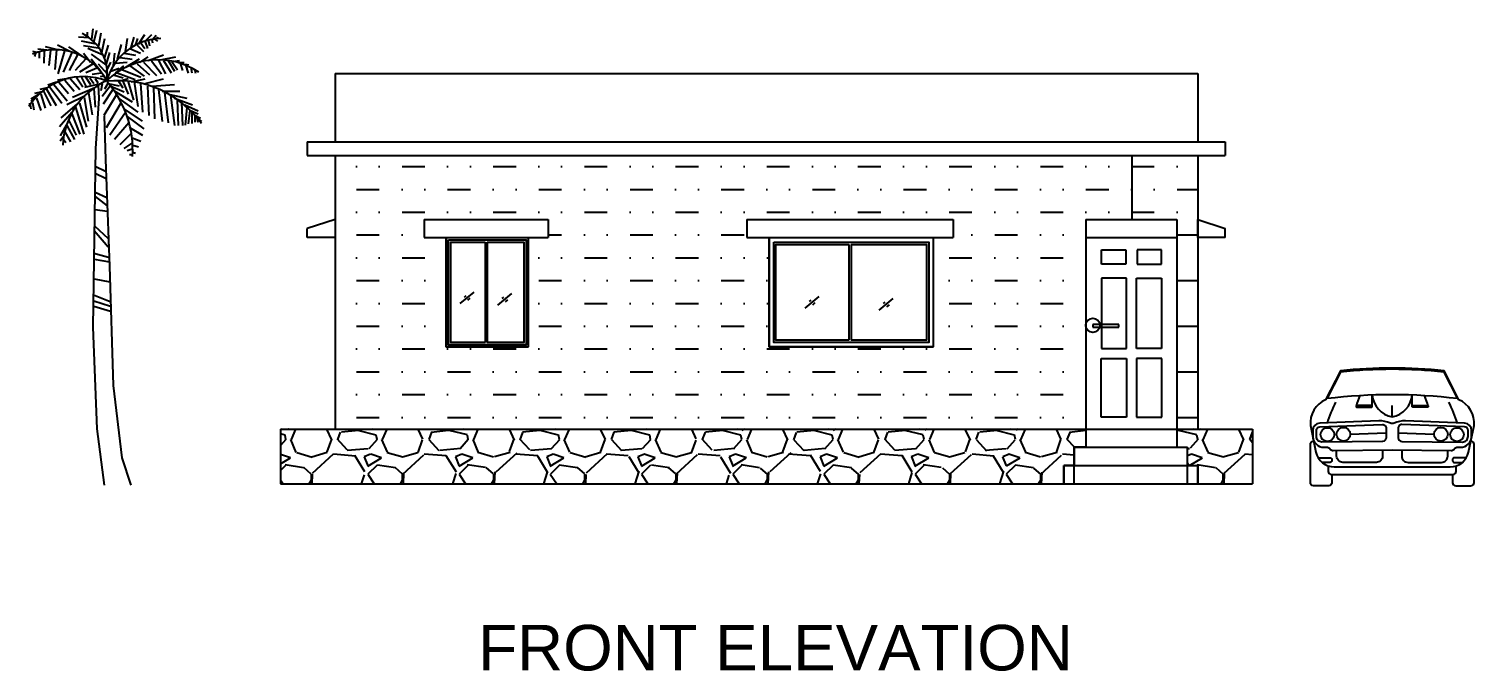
# Model space of a CAD drawing. Header units: inches. Extents: x -0.7 to 30.4, y -14.5 to 29.4.
# Drawn here: x 3.91 to 19.77, y -14.53 to -7.49 of the extents above; entities that cross this region are included whole.
import ezdxf

# ---------------------------------------------------------------- set-up
doc = ezdxf.new("R2010")
doc.units = ezdxf.units.IN
doc.header["$MEASUREMENT"] = 0
doc.styles.get("Standard").update_dxf_attribs({"font": 'arial.ttf'})

# ---------------------------------------------------------------- blocks, each defined once
blk = doc.blocks.new('*U94')
for p, q in [((-9.51, 37.84), (-9.51, 43.25)), ((9.51, 37.84), (9.51, 43.25)), ((0, 32.82), (0, 38.19)), ((-19.91, 24.53), (-2.81, 25.14)), ((2.81, 25.14), (19.91, 24.53))]:
    blk.add_line(p, q)
for points in [[(-38.83, 28.63), (-36.22, 16.07, 0.355359), (-27.52, 9), (27.58, 9, 0.355331), (36.28, 16.07), (38.89, 28.63, 0.324597), (31.68, 40.93), (24.69, 54.68, 0.052145), (-24.63, 54.68), (-31.63, 40.93, 0.324597)], [(-24.58, 54.09), (-30.92, 41.61), (-30.92, 41.61, -0.059427), (30.98, 41.61), (24.64, 54.09, 0.05217)], [(-16.8, 37.38), (-9.88, 37.38, 0.414214), (-9.51, 37.75), (-9.51, 37.82, 0.414214), (-9.88, 38.19), (-16.8, 38.19, 0.414214), (-17.17, 37.82), (-17.17, 37.75, 0.414214)], [(16.8, 37.38), (9.88, 37.38, -0.414214), (9.51, 37.75), (9.51, 37.82, -0.414214), (9.88, 38.19), (16.8, 38.19, -0.414214), (17.17, 37.82), (17.17, 37.75, -0.414214)], [(-4.66, 29.17, -0.427329), (-2.81, 27.41), (-2.81, 22.88, -0.410558), (-4.56, 21.11), (-33.36, 20.8, -0.417878), (-36.04, 23.45), (-36.04, 26.26, -0.401219), (-34.35, 28.03)], [(4.66, 29.17, 0.427329), (2.81, 27.41), (2.81, 22.88, 0.410558), (4.56, 21.11), (33.36, 20.8, 0.417878), (36.04, 23.45), (36.04, 26.26, 0.401219), (34.35, 28.03)]]:
    blk.add_lwpolyline(points, format="xyb", close=True)
for points in [[(-6.29, 30.92), (-34.43, 29.71, 0.401219), (-37.73, 26.26), (-37.73, 23.63, 0.414214), (-32.43, 18.34), (-31.07, 18.34, -0.198912), (-29.82, 17.82), (-29.29, 17.29, 0.202778), (-28.01, 16.77), (0, 17.13), (28.01, 16.77, 0.202778), (29.29, 17.29), (29.82, 17.82, -0.198912), (31.07, 18.34), (32.43, 18.34, 0.414214), (37.73, 23.63), (37.73, 26.26, 0.401219), (34.43, 29.71), (6.29, 30.92)], [(6.29, 30.92, 0.105807), (0.87, 29.72, -0.131652), (-0.87, 29.72, 0.105807), (-6.29, 30.92)], [(-28.7, 5.37), (-28.7, 1.48, -0.414214), (-30.18, 0), (-37.41, 0, -0.414214), (-38.89, 1.48), (-38.89, 19.74, -0.414214), (-37.41, 21.22), (-37.29, 21.22)], [(28.7, 5.37), (28.7, 1.48, 0.414214), (30.18, 0), (37.41, 0, 0.414214), (38.89, 1.48), (38.89, 19.74, 0.414214), (37.41, 21.22), (37.35, 21.22)], [(-4.56, 17.07), (-4.56, 14.1, -0.414214), (-7.52, 11.14), (-23.43, 11.14, -0.414214), (-26.39, 14.1), (-26.39, 16.79)], [(4.56, 17.07), (4.56, 14.1, 0.414214), (7.52, 11.14), (23.43, 11.14, 0.414214), (26.39, 14.1), (26.39, 16.79)], [(-35.17, 13.37), (-29.44, 13.37, -0.414214), (-28.7, 12.63), (-28.7, 11.88, -0.414214), (-29.44, 11.14), (-33.31, 11.14)], [(-30.39, 9.47), (-30.39, 6.85, 0.414214), (-28.91, 5.37), (28.91, 5.37, 0.414214), (30.39, 6.85), (30.39, 9.47)], [(35.17, 13.37), (29.44, 13.37, 0.414214), (28.7, 12.63), (28.7, 11.88, 0.414214), (29.44, 11.14), (33.31, 11.14)]]:
    blk.add_lwpolyline(points, format="xyb")
for centre in [(-30.79, 24.36), (-23.15, 24.53), (23.15, 24.53), (30.79, 24.36)]:
    blk.add_circle(centre, 3.24)
for centre, radius, start, end in [((41.5, 19.77), 61.38, 157.83365, 162.90143), ((2.03, 44.22), 11.58, 184.78179, 259.90449), ((-2.03, 44.22), 11.58, 280.09551, 355.21821), ((-41.5, 19.77), 61.38, 17.09857, 22.16635), ((27.74, 11.77), 61.38, 152.82966, 162.90143), ((-27.69, 11.77), 61.38, 17.09857, 27.17034)]:
    blk.add_arc(centre, radius, start, end)
blk = doc.blocks.new('*U101')
for p, q in [((-7.5, 199.68), (-7.5, 197.946)), ((-5.567, 196.707), (-4.987, 201.167)), ((-4.407, 195.716), (-3.247, 200.672)), ((-2.474, 193.733), (-1.315, 199.433)), ((15.116, 194.477), (17.822, 198.689)), ((18.015, 195.716), (20.914, 198.689)), ((21.301, 196.459), (22.847, 198.441)), ((23.234, 196.707), (23.62, 197.698)), ((-29.729, 190.759), (-31.469, 191.255)), ((-25.283, 191.751), (-29.342, 192.246)), ((-26.443, 191.503), (-26.636, 186.051)), ((-20.064, 191.751), (-25.863, 193.238)), ((-23.737, 191.751), (-24.51, 185.06)), ((-21.031, 191.998), (-21.804, 183.325)), ((-15.232, 191.255), (-20.644, 193.981)), ((-17.551, 191.503), (-20.451, 181.343)), ((-9.433, 189.025), (-15.618, 193.238)), ((-6.727, 197.202), (-11.366, 197.45)), ((-3.441, 194.477), (-10.013, 195.716)), ((-1.894, 192.494), (-9.24, 193.733)), ((-0.541, 189.52), (-7.307, 192.494)), ((-1.121, 190.759), (0.232, 196.955)), ((0.038, 188.281), (1.778, 193.981)), ((5.837, 187.786), (7.577, 194.229)), ((9.317, 191.255), (10.283, 196.955)), ((11.25, 192.494), (15.889, 190.512)), ((11.829, 192.99), (13.182, 197.45)), ((13.956, 194.229), (14.729, 196.955)), ((14.536, 193.981), (17.242, 191.255)), ((16.082, 194.972), (17.822, 192.494)), ((18.015, 195.468), (18.981, 192.494)), ((19.368, 196.459), (19.948, 193.733)), ((20.914, 196.459), (21.301, 194.972)), ((22.074, 196.707), (23.427, 195.716)), ((-30.309, 190.512), (-30.695, 189.025)), ((-28.763, 190.759), (-28.763, 188.281)), ((-14.265, 190.759), (-18.131, 182.086)), ((-11.753, 189.768), (-15.425, 182.83)), ((-8.08, 188.034), (-12.912, 182.83)), ((-4.987, 185.803), (-10.979, 182.086)), ((-6.147, 186.299), (-9.24, 190.264)), ((-5.76, 190.016), (0.618, 185.308)), ((-5.76, 188.034), (-1.508, 182.582)), ((-2.668, 185.803), (1.198, 181.343)), ((1.005, 185.803), (2.358, 190.759)), ((1.005, 182.582), (2.938, 186.547)), ((4.098, 185.06), (4.678, 190.512)), ((4.871, 186.051), (10.09, 186.547)), ((6.997, 188.529), (12.216, 187.786)), ((8.544, 190.512), (13.763, 189.52)), ((9.51, 184.317), (15.502, 188.034)), ((14.536, 185.803), (19.948, 180.847)), ((15.695, 186.299), (19.368, 188.777)), ((17.242, 186.547), (23.041, 180.599)), ((19.368, 187.29), (26.133, 189.768)), ((20.721, 187.042), (25.167, 181.343)), ((23.814, 187.29), (26.907, 181.343)), ((24.78, 187.538), (31.546, 188.777)), ((26.133, 187.29), (29.419, 181.838)), ((28.066, 187.29), (30.966, 182.582)), ((29.806, 186.795), (32.319, 183.078)), ((29.999, 186.795), (33.092, 187.29)), ((32.512, 186.299), (35.218, 186.299)), ((33.479, 186.051), (34.445, 182.83)), ((35.605, 185.556), (37.151, 185.308)), ((35.798, 185.308), (36.958, 181.591)), ((-15.618, 179.36), (-20.644, 178.617)), ((-17.358, 178.617), (-13.299, 173.661)), ((-15.038, 179.36), (-10.786, 174.404)), ((-12.332, 180.104), (-9.433, 175.643)), ((-10.206, 180.104), (-8.08, 175.891)), ((-8.273, 180.104), (-6.147, 176.635)), ((-3.247, 183.821), (-8.08, 181.838)), ((-6.34, 179.608), (-4.6, 177.13)), ((-1.315, 181.591), (-5.374, 181.095)), ((-4.021, 179.36), (-2.861, 177.378)), ((-0.348, 180.352), (-1.894, 180.104)), ((2.938, 182.582), (6.61, 183.821)), ((4.098, 180.847), (8.35, 179.608)), ((4.871, 181.591), (8.544, 184.812)), ((5.644, 181.838), (13.569, 178.865)), ((7.384, 178.369), (10.476, 179.36)), ((7.77, 183.325), (16.082, 179.856)), ((11.25, 184.812), (17.628, 180.352)), ((11.829, 177.874), (18.015, 179.113)), ((18.015, 177.13), (26.133, 179.113)), ((38.118, 184.317), (38.504, 181.838)), ((39.857, 182.83), (40.244, 181.591)), ((-28.956, 172.174), (-32.435, 170.192)), ((-27.409, 173.413), (-30.695, 172.67)), ((-25.09, 175.148), (-28.376, 174.404)), ((-27.989, 172.422), (-26.056, 166.227)), ((-26.829, 173.661), (-23.544, 167.218)), ((-25.476, 174.652), (-21.224, 167.466)), ((-21.031, 177.626), (-24.897, 176.387)), ((-24.317, 175.891), (-18.711, 168.457)), ((-22.191, 176.635), (-16.391, 169.448)), ((-20.064, 177.626), (-15.812, 172.67)), ((-4.214, 175.148), (-14.072, 170.935)), ((-1.701, 176.882), (-8.66, 175.396)), ((-6.92, 172.917), (-5.374, 163.253)), ((-4.6, 174.9), (-4.021, 166.722)), ((-2.668, 176.387), (-2.376, 170.594)), ((-0.928, 176.882), (-1.508, 173.909)), ((2.551, 175.891), (-0.928, 171.431)), ((3.711, 174.404), (-0.541, 167.961)), ((1.585, 177.13), (0.038, 174.652)), ((1.585, 177.13), (6.61, 176.139)), ((2.938, 175.891), (8.737, 173.413)), ((4.291, 173.909), (12.216, 168.953)), ((6.224, 178.121), (8.157, 175.148)), ((8.157, 178.121), (10.476, 172.422)), ((10.476, 177.874), (12.796, 169.696)), ((13.182, 177.874), (14.729, 166.97)), ((15.889, 177.13), (16.855, 164.492)), ((18.981, 175.891), (19.561, 163.005)), ((20.914, 175.891), (30.966, 176.635)), ((21.688, 175.396), (22.074, 161.518)), ((23.814, 174.404), (25.554, 160.279)), ((25.554, 173.661), (33.285, 173.661)), ((26.52, 173.165), (28.066, 159.784)), ((28.839, 172.174), (36.378, 170.687)), ((-32.628, 167.961), (-33.208, 167.961)), ((-32.628, 167.713), (-32.435, 165.979)), ((-31.082, 169.944), (-32.435, 169.2)), ((-31.662, 168.705), (-31.082, 165.483)), ((-29.922, 170.687), (-27.989, 165.235)), ((-12.139, 167.961), (-19.098, 162.014)), ((-8.466, 171.678), (-16.585, 167.713)), ((-12.719, 166.722), (-9.046, 154.828)), ((-10.979, 168.457), (-7.887, 157.801)), ((-8.853, 170.935), (-7.113, 160.527)), ((5.257, 171.926), (-0.155, 163.005)), ((7.384, 168.705), (0.812, 157.553)), ((6.417, 170.439), (14.729, 164.492)), ((8.544, 165.979), (16.662, 160.527)), ((29.226, 171.926), (30.966, 158.545)), ((30.966, 170.687), (38.891, 167.713)), ((32.126, 169.696), (32.512, 158.545)), ((34.058, 168.705), (34.445, 158.545)), ((35.412, 167.713), (41.404, 164.988)), ((36.378, 166.474), (35.605, 158.792)), ((-14.265, 164.244), (-19.678, 158.049)), ((-16.005, 160.031), (-19.484, 154.084)), ((-15.618, 160.775), (-12.332, 154.332)), ((-14.265, 163.749), (-10.786, 154.828)), ((9.317, 164.244), (2.358, 154.332)), ((10.863, 159.784), (4.484, 152.35)), ((10.09, 162.51), (17.435, 157.058)), ((37.731, 165.235), (36.958, 159.288)), ((37.924, 165.235), (41.404, 163.749)), ((38.504, 164.492), (38.504, 159.536)), ((39.664, 163.253), (42.37, 161.766)), ((39.857, 162.757), (39.857, 160.031)), ((40.824, 161.766), (41.21, 160.031)), ((41.21, 161.518), (42.757, 160.279)), ((-18.131, 153.589), (-19.484, 151.606)), ((-17.358, 155.819), (-14.845, 151.358)), ((-16.585, 158.545), (-13.106, 152.35)), ((11.829, 155.075), (6.804, 150.119)), ((11.443, 157.553), (16.855, 154.332)), ((12.216, 153.093), (16.082, 151.606)), ((-17.938, 152.597), (-16.972, 151.111)), ((12.603, 151.111), (8.544, 148.385)), ((12.216, 148.137), (10.09, 147.393)), ((12.409, 146.898), (13.763, 146.402)), ((12.603, 149.872), (15.116, 149.128)), ((-4.081, 140.645), (0.753, 138.261)), ((12.409, 145.659), (11.056, 145.659)), ((-4.081, 137.547), (0.753, 135.163)), ((-4.081, 129.205), (1.124, 126.821)), ((-4.081, 127.298), (1.31, 123.246)), ((-4.081, 121.578), (1.31, 120.863)), ((-4.453, 112.283), (1.682, 105.133)), ((-4.267, 114.428), (1.682, 108.708)), ((-4.639, 102.273), (1.868, 100.604)), ((-4.453, 99.651), (2.24, 98.459)), ((-4.453, 91.071), (2.426, 89.641)), ((-4.825, 83.921), (2.612, 81.061)), ((-4.639, 81.299), (2.797, 78.916)), ((-4.639, 78.916), (2.797, 76.771))]:
    blk.add_line(p, q)
for points in [[(-2.363, 170.553), (-3.88, 148.505), (-4.988, 69.634), (-3.325, 24.869), (0, 0)], [(-0.116, 162.848), (0.554, 143.532), (2.217, 96.635), (3.88, 44.054), (7.76, 12.079), (11.64, 0)]]:
    blk.add_lwpolyline(points)
for centre, radius, start, end in [((-18.427, 181.448), 19.715, 350.285, 64.11229), ((-21.738, 166.094), 25.899, 27.67115, 112.5305), ((25.595, 171.567), 25.395, 91.40319, 163.882), ((23.687, 155.341), 32.188, 56.19272, 134.3213), ((-9.259, 151.732), 28.386, 68.38311, 147.5322), ((14.394, 148.393), 32.752, 113.7592, 177.4133), ((5.828, 132.718), 45.639, 35.98777, 95.82273), ((-32.8, 147.923), 45.309, 356.1943, 41.37848)]:
    blk.add_arc(centre, radius, start, end)

msp = doc.modelspace()

# ---------------------------------------------------------------- hatches: boundary and pattern name
at = {"true_color": 0xa953a0}
h = msp.add_hatch(dxfattribs=at)
h.set_pattern_fill('AR-B816', color=215)
h.paths.add_polyline_path([(15.498, -9.578), (16.498, -9.578), (16.498, -11.878), (16.728, -11.878), (16.728, -8.878), (7.268, -8.878), (7.268, -11.878), (15.498, -11.878)])
h.paths.add_polyline_path([(8.244, -9.778), (8.244, -9.578), (9.604, -9.578), (9.604, -9.778), (9.385, -9.778), (9.385, -10.978), (8.485, -10.978), (8.485, -9.778)], flags=16)
h.paths.add_polyline_path([(9.385, -9.778), (9.385, -10.978), (8.485, -10.978), (8.485, -9.778)], flags=0)
h.paths.add_polyline_path([(8.51, -9.803), (9.36, -9.803), (9.36, -10.953), (8.51, -10.953)], flags=0)
h.paths.add_polyline_path([(8.535, -9.828), (8.91, -9.828), (8.91, -10.928), (8.535, -10.928)], flags=0)
h.paths.add_polyline_path([(8.935, -9.828), (9.335, -9.828), (9.335, -10.928), (8.935, -10.928)], flags=0)
h.paths.add_polyline_path([(11.783, -9.778), (11.783, -9.578), (14.043, -9.578), (14.043, -9.778), (13.826, -9.778), (13.826, -10.978), (12.026, -10.978), (12.026, -9.778)], flags=16)
h.paths.add_polyline_path([(13.826, -9.778), (13.826, -10.978), (12.026, -10.978), (12.026, -9.778)], flags=0)
h.paths.add_polyline_path([(12.076, -9.828), (13.776, -9.828), (13.776, -10.928), (12.076, -10.928)], flags=0)
h.paths.add_polyline_path([(12.101, -9.853), (12.901, -9.853), (12.901, -10.903), (12.101, -10.903)], flags=0)
h.paths.add_polyline_path([(12.926, -9.853), (13.751, -9.853), (13.751, -10.903), (12.926, -10.903)], flags=0)
h = msp.add_hatch(dxfattribs=at)
h.set_pattern_fill('AR-B816', color=215)
h.paths.add_polyline_path([(15.498, -9.578), (16.498, -9.578), (16.498, -11.878), (16.728, -11.878), (16.728, -8.878), (7.268, -8.878), (7.268, -11.878), (15.498, -11.878)])
h.paths.add_polyline_path([(9.604, -9.778), (9.385, -9.778), (9.385, -10.978), (8.485, -10.978), (8.485, -9.778), (8.244, -9.778), (8.244, -9.578), (9.604, -9.578)], flags=16)
h.paths.add_polyline_path([(9.385, -9.778), (9.385, -10.978), (8.485, -10.978), (8.485, -9.778)], flags=0)
h.paths.add_polyline_path([(9.36, -10.953), (8.51, -10.953), (8.51, -9.803), (9.36, -9.803)], flags=0)
h.paths.add_polyline_path([(9.335, -10.928), (8.935, -10.928), (8.935, -9.828), (9.335, -9.828)], flags=0)
h.paths.add_polyline_path([(8.91, -10.928), (8.535, -10.928), (8.535, -9.828), (8.91, -9.828)], flags=0)
h.paths.add_polyline_path([(11.783, -9.778), (11.783, -9.578), (14.043, -9.578), (14.043, -9.778), (13.826, -9.778), (13.826, -10.978), (12.026, -10.978), (12.026, -9.778)], flags=16)
h.paths.add_polyline_path([(13.826, -9.778), (13.826, -10.978), (12.026, -10.978), (12.026, -9.778)], flags=0)
h.paths.add_polyline_path([(12.076, -9.828), (13.776, -9.828), (13.776, -10.928), (12.076, -10.928)], flags=0)
h.paths.add_polyline_path([(12.101, -9.853), (12.901, -9.853), (12.901, -10.903), (12.101, -10.903)], flags=0)
h.paths.add_polyline_path([(12.926, -9.853), (13.751, -9.853), (13.751, -10.903), (12.926, -10.903)], flags=0)
h = msp.add_hatch(dxfattribs=at)
h.set_pattern_fill('MUDST', color=215)
h.paths.add_polyline_path([(15.498, -9.578), (16.498, -9.578), (16.498, -11.878), (16.728, -11.878), (16.728, -8.878), (7.268, -8.878), (7.268, -11.878), (15.498, -11.878)])
h.paths.add_polyline_path([(9.604, -9.778), (9.385, -9.778), (9.385, -10.978), (8.485, -10.978), (8.485, -9.778), (8.244, -9.778), (8.244, -9.578), (9.604, -9.578)], flags=16)
h.paths.add_polyline_path([(9.385, -9.778), (9.385, -10.978), (8.485, -10.978), (8.485, -9.778)], flags=0)
h.paths.add_polyline_path([(9.36, -10.953), (8.51, -10.953), (8.51, -9.803), (9.36, -9.803)], flags=0)
h.paths.add_polyline_path([(9.335, -10.928), (8.935, -10.928), (8.935, -9.828), (9.335, -9.828)], flags=0)
h.paths.add_polyline_path([(8.91, -10.928), (8.535, -10.928), (8.535, -9.828), (8.91, -9.828)], flags=0)
h.paths.add_polyline_path([(11.783, -9.778), (11.783, -9.578), (14.043, -9.578), (14.043, -9.778), (13.826, -9.778), (13.826, -10.978), (12.026, -10.978), (12.026, -9.778)], flags=16)
h.paths.add_polyline_path([(13.826, -9.778), (13.826, -10.978), (12.026, -10.978), (12.026, -9.778)], flags=0)
h.paths.add_polyline_path([(12.076, -9.828), (13.776, -9.828), (13.776, -10.928), (12.076, -10.928)], flags=0)
h.paths.add_polyline_path([(12.101, -9.853), (12.901, -9.853), (12.901, -10.903), (12.101, -10.903)], flags=0)
h.paths.add_polyline_path([(12.926, -9.853), (13.751, -9.853), (13.751, -10.903), (12.926, -10.903)], flags=0)
at = {"true_color": 0x727430}
h = msp.add_hatch(dxfattribs=at)
h.set_pattern_fill('GRAVEL', color=67)
h.paths.add_polyline_path([(15.372, -12.078), (15.498, -12.078), (15.498, -11.878), (6.668, -11.878), (6.668, -12.478), (15.257, -12.478), (15.257, -12.278), (15.372, -12.278)])
h.paths.add_polyline_path([(17.328, -11.878), (16.498, -11.878), (16.498, -12.078), (16.614, -12.078), (16.614, -12.278), (16.728, -12.278), (16.728, -12.478), (17.328, -12.478)])

# ---------------------------------------------------------------- linework, layer by layer
at = {"color": 254, "true_color": 0xd7ebd2}
for p, q in [((7.268, -7.978), (7.268, -8.728)), ((7.268, -7.978), (16.728, -7.978)), ((16.728, -7.978), (16.728, -8.728)), ((6.961, -8.728), (17.026, -8.728)), ((6.961, -8.728), (6.961, -8.878)), ((6.961, -8.878), (17.026, -8.878)), ((7.268, -8.878), (7.268, -11.878)), ((16.728, -8.878), (16.728, -11.878)), ((17.026, -8.728), (17.026, -8.878)), ((6.668, -11.878), (6.668, -12.478)), ((6.668, -11.878), (17.328, -11.878)), ((17.328, -11.878), (17.328, -12.478)), ((15.372, -12.078), (16.614, -12.078)), ((15.257, -12.278), (16.728, -12.278)), ((6.668, -12.478), (17.328, -12.478))]:
    msp.add_line(p, q, dxfattribs=at)
at = {"color": 40, "true_color": 0xf8d731}
for p, q in [((7.268, -9.578), (6.961, -9.678)), ((16.728, -9.578), (17.026, -9.678)), ((6.961, -9.778), (6.961, -9.678)), ((7.268, -9.778), (6.961, -9.778)), ((17.026, -9.778), (16.728, -9.778)), ((17.026, -9.778), (17.026, -9.678))]:
    msp.add_line(p, q, dxfattribs=at)
at = {"color": 2, "true_color": 0xf1eb1f}
for p, q in [((8.244, -9.578), (9.604, -9.578)), ((8.244, -9.578), (8.244, -9.778)), ((9.604, -9.578), (9.604, -9.778)), ((11.783, -9.578), (14.043, -9.578)), ((11.783, -9.578), (11.783, -9.778)), ((14.043, -9.578), (14.043, -9.778)), ((8.244, -9.778), (9.604, -9.778)), ((8.485, -9.778), (8.485, -10.978)), ((8.91, -9.828), (8.91, -10.928)), ((8.935, -9.828), (8.935, -10.928)), ((9.385, -9.778), (9.385, -10.978)), ((11.783, -9.778), (14.043, -9.778)), ((12.026, -9.778), (12.026, -10.978)), ((13.826, -9.778), (13.826, -10.978)), ((12.901, -9.853), (12.901, -10.903)), ((12.926, -9.853), (12.926, -10.903)), ((8.636, -10.502), (8.79, -10.375)), ((8.684, -10.43), (8.702, -10.415)), ((8.72, -10.465), (8.747, -10.442)), ((9.049, -10.52), (9.203, -10.392)), ((9.097, -10.447), (9.115, -10.433)), ((9.133, -10.483), (9.16, -10.46)), ((12.421, -10.551), (12.575, -10.423)), ((12.469, -10.478), (12.487, -10.464)), ((13.234, -10.574), (13.388, -10.447)), ((12.505, -10.514), (12.532, -10.491)), ((13.282, -10.502), (13.3, -10.487)), ((13.318, -10.537), (13.345, -10.515)), ((8.485, -10.978), (9.385, -10.978)), ((12.026, -10.978), (13.826, -10.978))]:
    msp.add_line(p, q, dxfattribs=at)
at = {"color": 7, "true_color": 0xffffff}
for p, q in [((15.498, -9.578), (15.498, -11.878)), ((15.498, -9.578), (16.498, -9.578)), ((16.498, -9.578), (16.498, -11.878)), ((15.498, -9.778), (16.498, -9.778))]:
    msp.add_line(p, q, dxfattribs=at)
at = {"color": 30, "true_color": 0xf26722}
for p, q in [((16.728, -9.778), (16.728, -9.578)), ((8.244, -9.778), (9.604, -9.778)), ((11.783, -9.778), (14.043, -9.778)), ((15.257, -12.478), (15.257, -12.278)), ((16.728, -12.478), (16.728, -12.278))]:
    msp.add_line(p, q, dxfattribs=at)
for p, q in [((15.67, -9.911), (15.938, -9.911)), ((15.67, -10.07), (15.67, -9.911)), ((15.938, -9.911), (15.938, -10.07)), ((16.33, -9.911), (16.061, -9.911)), ((16.061, -9.911), (16.061, -10.07)), ((16.33, -10.07), (16.33, -9.911)), ((15.938, -10.07), (15.67, -10.07)), ((16.061, -10.07), (16.33, -10.07)), ((15.67, -10.222), (15.67, -10.996)), ((15.944, -10.222), (15.67, -10.222)), ((15.944, -10.996), (15.944, -10.222)), ((16.056, -10.996), (16.056, -10.222)), ((16.056, -10.222), (16.33, -10.222)), ((16.33, -10.222), (16.33, -10.996)), ((15.86, -10.73), (15.576, -10.73)), ((15.576, -10.73), (15.576, -10.762)), ((15.576, -10.762), (15.86, -10.762)), ((15.86, -10.74), (15.86, -10.73)), ((15.86, -10.762), (15.86, -10.74)), ((15.67, -10.996), (15.944, -10.996)), ((16.33, -10.996), (16.056, -10.996)), ((15.667, -11.105), (15.944, -11.105)), ((15.667, -11.748), (15.667, -11.105)), ((15.944, -11.105), (15.944, -11.748)), ((16.333, -11.105), (16.056, -11.105)), ((16.056, -11.105), (16.056, -11.748)), ((16.333, -11.748), (16.333, -11.105)), ((15.944, -11.748), (15.667, -11.748)), ((16.056, -11.748), (16.333, -11.748))]:
    msp.add_line(p, q)
at = {"color": 7}
for p, q in [((15.498, -11.878), (15.498, -12.078)), ((16.498, -11.878), (16.498, -12.078)), ((15.372, -12.478), (15.372, -12.078)), ((15.498, -12.078), (15.372, -12.078)), ((15.372, -12.078), (15.372, -12.278)), ((16.614, -12.478), (16.614, -12.078)), ((15.372, -12.278), (15.257, -12.278)), ((15.257, -12.278), (15.257, -12.478)), ((16.728, -12.278), (16.728, -12.478))]:
    msp.add_line(p, q, dxfattribs=at)
at = {"color": 2, "true_color": 0xf1eb1f}
for points in [[(9.385, -9.778), (9.385, -9.778), (9.385, -10.978), (8.485, -10.978), (8.485, -9.778)], [(8.91, -10.928), (8.535, -10.928), (8.535, -9.828), (8.91, -9.828)], [(8.935, -9.828), (9.335, -9.828), (9.335, -10.928), (8.935, -10.928)], [(12.901, -10.903), (12.101, -10.903), (12.101, -9.853), (12.901, -9.853)], [(12.926, -9.853), (13.751, -9.853), (13.751, -10.903), (12.926, -10.903)]]:
    msp.add_lwpolyline(points, dxfattribs=at)
for points in [[(8.51, -9.803), (9.36, -9.803), (9.36, -10.953), (8.51, -10.953)], [(12.026, -9.778), (13.826, -9.778), (13.826, -10.978), (12.026, -10.978)], [(12.076, -9.828), (13.776, -9.828), (13.776, -10.928), (12.076, -10.928)]]:
    msp.add_lwpolyline(points, close=True, dxfattribs=at)
msp.add_circle((15.576, -10.74), 0.0778)

# ---------------------------------------------------------------- block references
for name, p, xscale, yscale, zscale in [('*U101', (4.735, -12.495), 0.02488569443979289, 0.02488569443979289, 0.02488569443979289), ('*U94', (18.859, -12.501), 0.02308319905006654, 0.02308319905006654, 0.02308319905006654)]:
    msp.add_blockref(name, p, dxfattribs=dict(xscale=xscale, yscale=yscale, zscale=zscale))

# ---------------------------------------------------------------- texts
at = {"color": 7, "true_color": 0xffffff, "insert": (8.836, -14.026), "char_height": 0.5, "attachment_point": 1}
msp.add_mtext_dynamic_manual_height_columns('FRONT ELEVATION', width=7.10118, gutter_width=12.5, heights=[0], dxfattribs=at)

doc.saveas('drawing.dxf')
